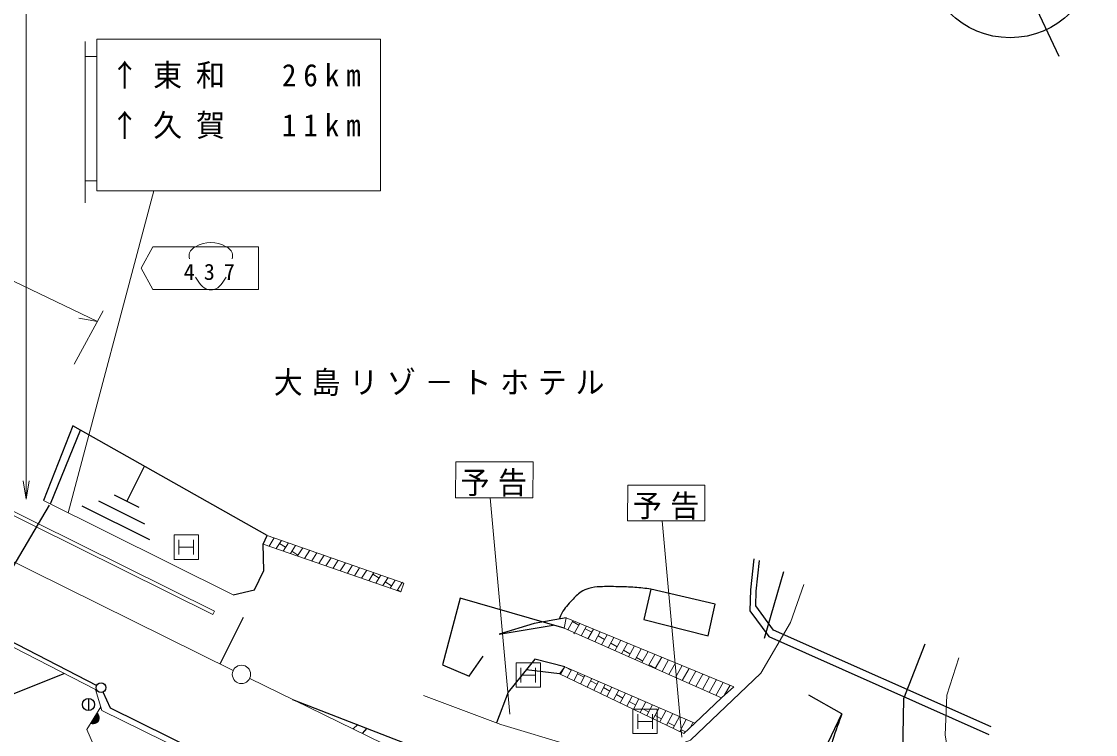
# Model space of a CAD drawing. Units: millimetres, scale not verified. Extents: x -1250 to 680000, y -1250 to 380000.
# Drawn here: x 333389 to 421307, y 257845 to 316245 of the extents above; entities that cross this region are included whole.
import ezdxf

# ---------------------------------------------------------------- set-up
doc = ezdxf.new("R2010")
doc.units = ezdxf.units.MM
doc.header["$LTSCALE"] = 1000
for name, color, linetype, lineweight in [('M-STR-HTXT', 7, 'Continuous', 13), ('S-BGD-BGD3', 7, 'Continuous', 13), ('S-BGD-BNDF', 7, 'Continuous', 13), ('S-BGD-ETRL', 7, 'Continuous', 13), ('S-BGD-EXPL', 7, 'Continuous', 13), ('S-BGD-LWCN', 7, 'Continuous', 13), ('S-TTL-BAND', 7, 'Continuous', 25)]:
    doc.layers.add(name, color=color, linetype=linetype, lineweight=lineweight)
doc.layers.add('S-BGD-CRST', color=7, linetype='Continuous')
doc.layers.add('S-BGD-HTXT', color=7, linetype='Continuous')
doc.styles.add('ＭＳ ゴシック', font='')
doc.styles.get('ＭＳ ゴシック').set_extended_font_data('MS Gothic')

# ---------------------------------------------------------------- blocks, each defined once
blk = doc.blocks.new('MARK1172C15L6W1')
at = {"color": 7, "linetype": 'Continuous', "lineweight": 25}
for p, q in [((-0.034, -0.05), (-0.034, 0.05)), ((-0.018, 0.034), (-0.018, -0.034)), ((-0.002, -0.018), (-0.002, 0.018)), ((-0.002, 0), (0.05, 0))]:
    blk.add_line(p, q, dxfattribs=at)
blk = doc.blocks.new('MARK1089C15L14W1')
at = {"color": 7, "linetype": 'Continuous', "lineweight": 13}
for p, q in [((-0.03, 0.03), (-0.03, -0.03)), ((-0.03, 0), (0.03, 0)), ((0.03, 0.03), (0.03, -0.03))]:
    blk.add_line(p, q, dxfattribs=at)
blk.add_lwpolyline([(-0.05, -0.05), (-0.05, 0.05), (0.05, 0.05), (0.05, -0.05)], close=True, dxfattribs=at)
blk = doc.blocks.new('MARK1235C15L6W1')
at = {"color": 7, "linetype": 'Continuous', "lineweight": 25}
blk.add_line((0, 0.05), (0, -0.05), dxfattribs=at)
blk.add_circle((0, 0), 0.05, dxfattribs=at)
blk = doc.blocks.new('MARK1170C15L13W1')
at = {"color": 7, "linetype": 'Continuous', "lineweight": 13}
for p, q in [((0.006, -0.046), (0.006, 0.046)), ((0.012, 0.044), (0.012, -0.044)), ((0.018, -0.042), (0.018, 0.042)), ((0.024, 0.036), (0.024, -0.036)), ((0.03, -0.03), (0.03, 0.03)), ((0.036, 0.02), (0.036, -0.02))]:
    blk.add_line(p, q, dxfattribs=at)
blk.add_lwpolyline([(0, 0.05), (0.012, 0.046), (0.022, 0.04), (0.032, 0.03), (0.038, 0.02), (0.042, 0.008), (0.042, -0.008), (0.038, -0.02), (0.032, -0.03), (0.022, -0.04), (0.012, -0.046), (0, -0.05)], close=True, dxfattribs=at)
blk = doc.blocks.new('MARK5C15L9W1')
at = {"color": 7, "linetype": 'Continuous', "lineweight": 13}
blk.add_circle((0, 0), 0.05, dxfattribs=at)
blk = doc.blocks.new('MARK28C15L15W1')
at = {"color": 7, "linetype": 'Continuous', "lineweight": 13}
blk.add_line((0, 0), (0.014, -0.05), dxfattribs=at)
blk = doc.blocks.new('open_arrow')
at = {"color": 0, "linetype": 'Continuous', "lineweight": -2}
blk.add_lwpolyline([(7.5, 1.25), (0, 0), (7.5, -1.25)], dxfattribs=at)

msp = doc.modelspace()

# ---------------------------------------------------------------- linework, layer by layer
at = {"layer": 'M-STR-HTXT'}
msp.add_lwpolyline([(333767, 277134), (333767, 328127), (364845, 328127)], dxfattribs=at)
at = {"layer": 'S-BGD-BGD3'}
for p, q in [((350725, 263101), (289110, 293541)), ((352071, 262440), (375838, 250847))]:
    msp.add_line(p, q, dxfattribs=at)
at = {"layer": 'S-BGD-BNDF'}
for p, q in [((339568, 314793), (362765, 314793)), ((362765, 314793), (362765, 302387)), ((338597, 314615), (338597, 301380)), ((338597, 313370), (339568, 313370)), ((338597, 303180), (339568, 303180)), ((344232, 302387), (337219, 276011)), ((344135, 297785), (352800, 297785)), ((352800, 294298), (352800, 297785)), ((344135, 294298), (352800, 294298)), ((368941, 280172), (368921, 277225)), ((368941, 280172), (375262, 280172)), ((375242, 277225), (375262, 280172)), ((383018, 278280), (382998, 275334)), ((383018, 278280), (389339, 278280)), ((389319, 275334), (389339, 278280)), ((368921, 277225), (375242, 277225)), ((371758, 277225), (373373, 259524)), ((382998, 275334), (389319, 275334)), ((385835, 275334), (387450, 257632))]:
    msp.add_line(p, q, dxfattribs=at)
for points in [[(339568, 314793), (339568, 302387), (362765, 302387)], [(344135, 294298), (343194, 296037), (344135, 297785)]]:
    msp.add_lwpolyline(points, dxfattribs=at)
for points, knots in [([(347141, 296798), (347117, 296973), (347094, 297148), (347141, 297298), (347209, 297510), (347419, 297672), (347641, 297798), (348426, 298244), (349356, 298244), (350141, 297798), (350363, 297672), (350574, 297510), (350641, 297298), (350689, 297148), (350665, 296973), (350641, 296798)], [0, 0, 0, 0, 1, 1, 1, 2, 2, 2, 3, 3, 3, 4, 4, 4, 5, 5, 5, 5]), ([(347641, 295298), (347916, 294856), (348191, 294414), (348641, 294298), (348801, 294257), (348982, 294257), (349141, 294298), (349592, 294414), (349867, 294856), (350141, 295298)], [0, 0, 0, 0, 1, 1, 1, 2, 2, 2, 3, 3, 3, 3])]:
    msp.add_open_spline(points, degree=3, knots=knots, dxfattribs=at)
at = {"layer": 'S-BGD-ETRL'}
for p, q in [((297130, 312091), (339606, 291676)), ((340083, 292555), (337700, 288167))]:
    msp.add_line(p, q, dxfattribs=at)
at = {"layer": 'S-BGD-EXPL'}
for p, q in [((353653, 273279), (354079, 273946)), ((354235, 273077), (354661, 273743)), ((355013, 273179), (354507, 273502)), ((354818, 272875), (355243, 273540)), ((355401, 272672), (355826, 273337)), ((356024, 272532), (355518, 272856)), ((355984, 272470), (356408, 273134)), ((356566, 272268), (356990, 272931)), ((357149, 272065), (357573, 272728)), ((357732, 271863), (358155, 272525)), ((358315, 271661), (358738, 272322)), ((358898, 271458), (359320, 272119)), ((359480, 271256), (359902, 271916)), ((360063, 271053), (360485, 271713)), ((360646, 270851), (361067, 271510)), ((361229, 270649), (361650, 271307)), ((361811, 270446), (362232, 271104)), ((362661, 270662), (362156, 270985)), ((362394, 270244), (362814, 270901)), ((362977, 270042), (363397, 270698)), ((363672, 270015), (363167, 270339)), ((363560, 269839), (363979, 270495)), ((364143, 269637), (364562, 270292)), ((364562, 270292), (364577, 270317)), ((364409, 269544), (364178, 269692)), ((349192, 267941), (349058, 267672)), ((377974, 267400), (391693, 261760)), ((378108, 266417), (378533, 267170)), ((379019, 266809), (378497, 267105)), ((378660, 266173), (379093, 266940)), ((379211, 265929), (379652, 266710)), ((380064, 266219), (379541, 266514)), ((379762, 265685), (380211, 266480)), ((378615, 266095), (378660, 266173)), ((380313, 265441), (380770, 266250)), ((381109, 265629), (380586, 265924)), ((380864, 265197), (381330, 266020)), ((381416, 264953), (381889, 265790)), ((381967, 264708), (382448, 265561)), ((382153, 265039), (381631, 265334)), ((382518, 264464), (383007, 265331)), ((383198, 264449), (382676, 264744)), ((383069, 264220), (383567, 265101)), ((383620, 263976), (384126, 264871)), ((384172, 263732), (384685, 264641)), ((384243, 263858), (383721, 264153)), ((384723, 263488), (385244, 264411)), ((385274, 263244), (385804, 264181)), ((385825, 263000), (386363, 263951)), ((377523, 262771), (377859, 263395)), ((378387, 263110), (377859, 263395)), ((377859, 263395), (388516, 258768)), ((378064, 262512), (378411, 263155)), ((378606, 262252), (378964, 262915)), ((385288, 263268), (384765, 263563)), ((386377, 262756), (386922, 263721)), ((386928, 262511), (387481, 263492)), ((387479, 262267), (388041, 263262)), ((388030, 262023), (388600, 263032)), ((379443, 262540), (378915, 262825)), ((379148, 261993), (379516, 262675)), ((379690, 261734), (380069, 262435)), ((380499, 261970), (379971, 262255)), ((380232, 261474), (380621, 262196)), ((388581, 261779), (389159, 262802)), ((389133, 261535), (389718, 262572)), ((389684, 261291), (390278, 262342)), ((390235, 261047), (390837, 262112)), ((380774, 261215), (381173, 261956)), ((381556, 261401), (381028, 261686)), ((381316, 260956), (381726, 261716)), ((381857, 260696), (382278, 261476)), ((382399, 260437), (382830, 261236)), ((390922, 261044), (391396, 261882)), ((382612, 260831), (382084, 261116)), ((382941, 260178), (383383, 260997)), ((383668, 260261), (383140, 260546)), ((383483, 259918), (383935, 260757)), ((384025, 259659), (384488, 260517)), ((384567, 259400), (385040, 260277)), ((338743, 258250), (339888, 260106)), ((384724, 259692), (384196, 259977)), ((385109, 259141), (385592, 260037)), ((385780, 259122), (385252, 259407)), ((385650, 258881), (386145, 259798)), ((386192, 258622), (386697, 259558)), ((386836, 258552), (386308, 258837)), ((386734, 258363), (387249, 259318)), ((387276, 258103), (387802, 259078)), ((388118, 258400), (388354, 258838)), ((387749, 258060), (387364, 258267))]:
    msp.add_line(p, q, dxfattribs=at)
for points in [[(285068, 299836), (299499, 292867), (307951, 288596), (319626, 282615), (349192, 267941)], [(349058, 267672), (319491, 282347), (307815, 288329), (299366, 292598), (284938, 299566)], [(353496, 274149), (364682, 270251), (364442, 269533), (353165, 273449)], [(390703, 260840), (377813, 266548), (377974, 267400)], [(387619, 257939), (377422, 262819), (377859, 263395)], [(345215, 252457), (340547, 254109), (338743, 258250)]]:
    msp.add_lwpolyline(points, dxfattribs=at)
at = {"layer": 'S-BGD-LWCN'}
msp.add_line((335204, 277016), (350714, 269284), dxfattribs=at)
for points in [[(350122, 254805), (339976, 259814), (339460, 261526), (307226, 278093), (306614, 279989), (285485, 290743)], [(397431, 270123), (396338, 267016), (393921, 262873), (388162, 257378), (384949, 256223), (381064, 256279), (378444, 256912), (372632, 258667), (366302, 261055)], [(410124, 264124), (409135, 261067), (409000, 257830), (409582, 254306), (409870, 251170), (412344, 247516), (414387, 245703)]]:
    msp.add_lwpolyline(points, dxfattribs=at)
at = {"layer": 'S-TTL-BAND'}
for p, q in [((409962, 331177), (418301, 313396)), ((337596, 283134), (335204, 277016)), ((353496, 274149), (337596, 283134)), ((335754, 276742), (338216, 282783)), ((307532, 278360), (339544, 261871)), ((335646, 276624), (328059, 263776)), ((353165, 273449), (353496, 274149)), ((394215, 265738), (395798, 271204)), ((349642, 263637), (351570, 267450)), ((377422, 262819), (374709, 263150)), ((391693, 261760), (390703, 260840)), ((388516, 258768), (390703, 260840)), ((360538, 258310), (360917, 258653)), ((388516, 258768), (387619, 257939)), ((361304, 257937), (361686, 258354))]:
    msp.add_line(p, q, dxfattribs=at)
for points in [[(350714, 269284), (352464, 269687), (353230, 271278), (353165, 273449)], [(393332, 272246), (393052, 269698), (393008, 267989), (394554, 265868), (412583, 257860)], [(412768, 258487), (394941, 266405), (393489, 268395), (393520, 269590), (393797, 272111)], [(377813, 266548), (369301, 269012), (367842, 263562), (370022, 262619), (371186, 264269)], [(377974, 267400), (375364, 266948), (372487, 266073), (376898, 266813)], [(310332, 265877), (325077, 258972), (327775, 259224), (336874, 262855)], [(407328, 265239), (405597, 260782), (405459, 253360), (408387, 246819), (412933, 242848)], [(377859, 263395), (375403, 264005), (373217, 261312), (372286, 258797)], [(350345, 255227), (340686, 260003), (340068, 261325)], [(355584, 260727), (381648, 250591), (375933, 250879)], [(410699, 239410), (399556, 245521), (396870, 251803), (400548, 259552), (397846, 261058)]]:
    msp.add_lwpolyline(points, dxfattribs=at)
msp.add_lwpolyline([(384916, 269755), (384330, 267265), (389590, 265916), (390174, 268523)], close=True, dxfattribs=at)
for centre, radius in [((414307, 321912), 7000), ((339899, 261687), 400)]:
    msp.add_circle(centre, radius, dxfattribs=at)
for points, knots in [([(384916, 269755), (384477, 269806), (384038, 269857), (383597, 269890), (383136, 269924), (382673, 269938), (382212, 269949), (381727, 269960), (381244, 269968), (380754, 269949), (380441, 269933), (380126, 269905), (379826, 269816), (379602, 269750), (379387, 269650), (379192, 269522), (378916, 269336), (378687, 269090), (378456, 268844), (378148, 268516), (377836, 268188), (377631, 267798), (377548, 267640), (377482, 267472), (377416, 267303)], [0, 0, 0, 0, 1, 1, 1, 2, 2, 2, 3, 3, 3, 4, 4, 4, 5, 5, 5, 6, 6, 6, 7, 7, 7, 8, 8, 8, 8]), ([(400548, 259552), (400033, 258143), (399518, 256734), (399230, 255248), (399007, 254093), (398921, 252891), (399138, 251751), (399319, 250803), (399710, 249897), (400150, 249020), (400666, 248002), (401240, 247027), (401961, 246173), (402733, 245278), (403646, 244515), (404578, 243786), (405548, 243028), (406539, 242308), (407540, 241600), (408586, 240861), (409642, 240136), (410699, 239410)], [0, 0, 0, 0, 1, 1, 1, 2, 2, 2, 3, 3, 3, 4, 4, 4, 5, 5, 5, 6, 6, 6, 7, 7, 7, 7])]:
    msp.add_open_spline(points, degree=3, knots=knots, dxfattribs=at)

# ---------------------------------------------------------------- block references
at = {"layer": 'M-STR-HTXT', "xscale": 200, "yscale": 200, "rotation": 90}
msp.add_blockref('open_arrow', (333767, 277134), dxfattribs=at)
at = {"layer": 'S-BGD-BNDF', "xscale": 20000, "yscale": 20000}
for p in [(346876, 273188), (374876, 262713), (384430, 258919)]:
    msp.add_blockref('MARK1089C15L14W1', p, dxfattribs=at)
at = {"layer": 'S-BGD-ETRL', "xscale": 30000, "yscale": 30000, "rotation": 244.33012}
msp.add_blockref('MARK28C15L15W1', (339606, 291676), dxfattribs=at)
at = {"layer": 'S-BGD-EXPL', "xscale": 10000, "yscale": 10000, "rotation": 328.32786}
msp.add_blockref('MARK1170C15L13W1', (339316, 259178), dxfattribs=at)
at = {"layer": 'S-BGD-HTXT', "xscale": 15000, "yscale": 15000}
msp.add_blockref('MARK5C15L9W1', (351397, 262769), dxfattribs=at)
at = {"layer": 'S-TTL-BAND', "xscale": 62000, "yscale": 62000, "rotation": 63.50142}
msp.add_blockref('MARK1172C15L6W1', (342071, 277052), dxfattribs=at)
at = {"layer": 'S-TTL-BAND', "xscale": 10000, "yscale": 10000}
msp.add_blockref('MARK1235C15L6W1', (338877, 260305), dxfattribs=at)

# ---------------------------------------------------------------- texts
at = {"layer": 'S-BGD-CRST', "attachment_point": 7, "style": 'ＭＳ ゴシック'}
for s, insert, char_height in [('\\T1.48;\\W0.95;↑東和\u300026km', (340656, 310730), 1833), ('\\T1.48;\\W0.95;↑久賀\u300011km', (340656, 306623), 1833), ('\\T1.83;437\\~\\~', (346673, 295057), 1320), ('\\T1.3;\\W0.95;大島リゾ－トホテル', (354036, 285573), 1833)]:
    msp.add_mtext(s, dxfattribs=dict(at, insert=insert, char_height=char_height))
at = {"layer": 'S-BGD-ETRL', "char_height": 1833, "attachment_point": 7, "style": 'ＭＳ ゴシック'}
for insert in [(369327, 277338), (383432, 275444)]:
    msp.add_mtext('\\T1.29;\\W0.95;予告', dxfattribs=dict(at, insert=insert))

doc.saveas('drawing.dxf')
